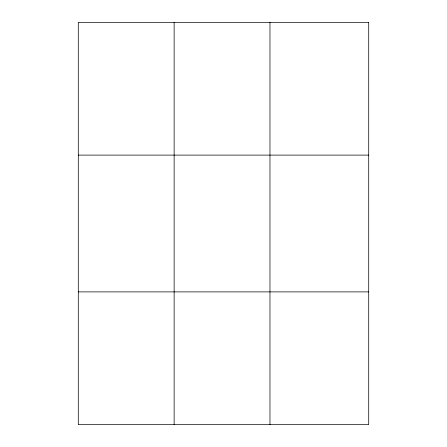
<?xml version="1.0" encoding="UTF-8"?>
<svg xmlns="http://www.w3.org/2000/svg" width="447" height="447" viewBox="0 0 447 447"><rect width="100%" height="100%" fill="white"/><g stroke="black" fill="none" stroke-linecap="round" stroke-linejoin="round"><path stroke-width="0.67" d="M174.129 22.35L174.129 424.65M269.966 22.35L269.966 424.65M78.292 155.109L368.708 155.109M78.292 291.891L368.708 291.891M368.708 22.35L368.708 424.65L78.292 424.65L78.292 22.35L368.708 22.35"/></g></svg>
